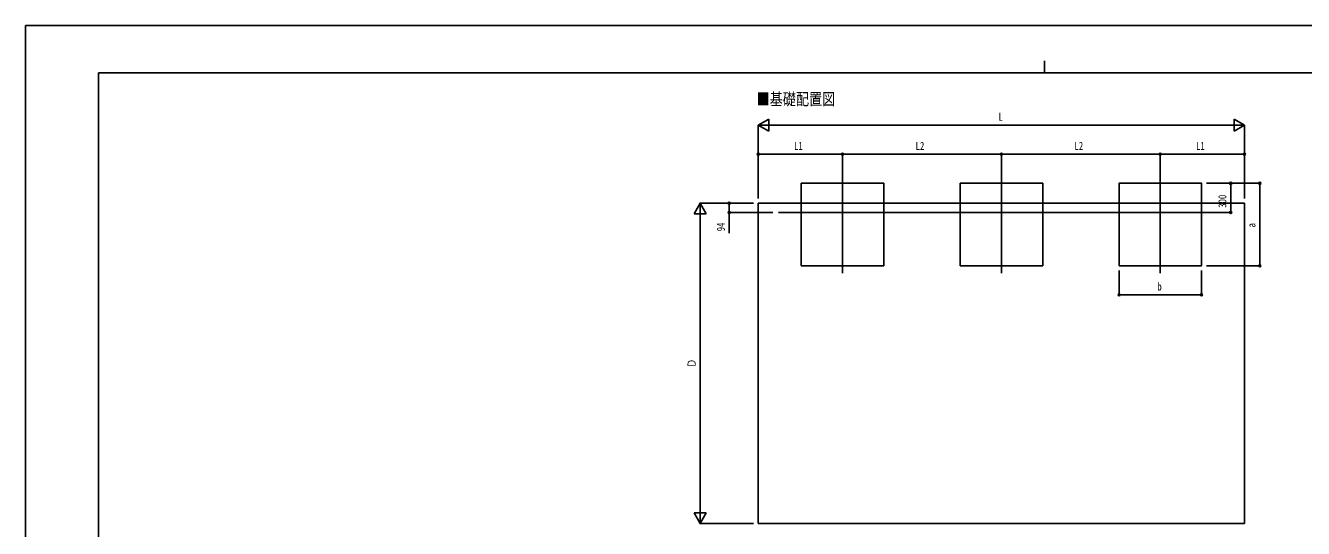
# Model space of a CAD drawing. Units: millimetres, scale not verified. Extents: x -10512 to 10512, y -7425 to 7425.
# Drawn here: x -10512 to 2655, y 2240 to 7425 of the extents above; entities that cross this region are included whole.
import ezdxf
from ezdxf.enums import TextEntityAlignment as Align

# ---------------------------------------------------------------- set-up
doc = ezdxf.new("R2010")
doc.units = ezdxf.units.MM
doc.header["$LTSCALE"] = 30
for name, color, linetype in [('0-2_USER1', 3, 'Continuous'), ('0-3_YKK_12', 2, 'Continuous'), ('0-5_YKK_A1', 4, 'Continuous'), ('0-6_YKK_D', 6, 'Continuous'), ('0-7_YKK_ZWAK', 7, 'Continuous')]:
    doc.layers.add(name, color=color, linetype=linetype)
doc.styles.add('ＭＳ ゴシック', font='')
doc.styles.get('ＭＳ ゴシック').set_extended_font_data('MS Gothic')

msp = doc.modelspace()

# ---------------------------------------------------------------- linework, layer by layer
at = {"layer": '0-3_YKK_12'}
for p, q in [((-2094.45, 5879.67), (-2094.45, 4873.01)), ((-457.45, 5879.67), (-457.45, 4873.01)), ((1179.55, 5879.67), (1179.55, 4873.01)), ((-2753.12, 5498.41), (1853.79, 5498.41))]:
    msp.add_line(p, q, dxfattribs=at)
at = {"layer": '0-5_YKK_A1'}
for p, q in [((-2962.45, 5592.41), (2047.55, 5592.41)), ((-2962.45, 5592.41), (-2962.45, 2292.41)), ((2047.55, 5592.41), (2047.55, 2292.41)), ((2047.55, 2292.41), (-2962.45, 2292.41))]:
    msp.add_line(p, q, dxfattribs=at)
for points in [[(-2519.25, 4948.41), (-1669.25, 4948.41), (-1669.25, 5798.41), (-2519.25, 5798.41)], [(-882.25, 4948.41), (-32.25, 4948.41), (-32.25, 5798.41), (-882.25, 5798.41)], [(754.75, 4948.41), (1604.75, 4948.41), (1604.75, 5798.41), (754.75, 5798.41)]]:
    msp.add_lwpolyline(points, close=True, dxfattribs=at)
at = {"layer": '0-6_YKK_D'}
for p, q in [((-2962.45, 6398.41), (-2854.2, 6460.91)), ((-2854.2, 6335.91), (-2854.2, 6460.91)), ((2047.55, 6398.41), (1939.3, 6460.91)), ((1939.3, 6460.91), (1939.3, 6335.91)), ((-2962.45, 5642.41), (-2962.45, 6399.41)), ((-2962.45, 6398.41), (-2854.2, 6335.91)), ((-2962.45, 6398.41), (-2745.94, 6398.41)), ((-2837.45, 6398.41), (1922.55, 6398.41)), ((2047.55, 6398.41), (1831.04, 6398.41)), ((2047.55, 6398.41), (1939.3, 6335.91)), ((2047.55, 5642.41), (2047.55, 6399.41)), ((-2962.45, 5643.41), (-2962.45, 6099.41)), ((-2094.45, 6098.41), (-2962.45, 6098.41)), ((-2094.45, 5873.13), (-2094.45, 6099.41)), ((-2094.45, 5873.13), (-2094.45, 6099.41)), ((-2094.45, 6098.41), (-457.45, 6098.41)), ((-457.45, 5872.13), (-457.45, 6099.41)), ((-457.45, 5873.98), (-457.45, 6099.41)), ((-457.45, 6098.41), (1179.55, 6098.41)), ((1179.55, 5873.13), (1179.55, 6099.41)), ((1179.55, 5873.13), (1179.55, 6099.41)), ((1179.55, 6098.41), (2047.55, 6098.41)), ((2047.55, 5642.41), (2047.55, 6099.41)), ((1654.75, 5798.41), (2205.75, 5798.41)), ((1725.48, 5798.41), (1905.75, 5798.41)), ((1904.75, 5498.41), (1904.75, 5798.41)), ((2204.75, 4948.41), (2204.75, 5798.41)), ((-3562.45, 5592.41), (-3624.95, 5484.15)), ((-3012.45, 5592.41), (-3563.45, 5592.41)), ((-3562.45, 5592.41), (-3499.95, 5484.15)), ((-3562.45, 5592.41), (-3562.45, 5375.9)), ((-3012.45, 5592.41), (-3263.45, 5592.41)), ((-3624.95, 5484.15), (-3499.95, 5484.15)), ((-3562.45, 2417.41), (-3562.45, 5467.41)), ((-2811.76, 5498.41), (-3263.45, 5498.41)), ((1854.79, 5498.41), (1905.75, 5498.41)), ((754.75, 4901.32), (754.75, 4647.41)), ((1604.75, 4899.39), (1604.75, 4647.41)), ((1654.75, 4948.41), (2205.75, 4948.41)), ((754.75, 4648.41), (1604.75, 4648.41)), ((-3562.45, 2292.41), (-3562.45, 2508.91)), ((-3562.45, 2292.41), (-3624.95, 2400.66)), ((-3499.95, 2400.66), (-3624.95, 2400.66)), ((-3562.45, 2292.41), (-3499.95, 2400.66)), ((-3012.45, 2292.41), (-3563.45, 2292.41))]:
    msp.add_line(p, q, dxfattribs=at)
msp.add_lwpolyline([(-3262.45, 5592.41), (-3262.45, 5498.41), (-3262.45, 5283.91)], dxfattribs=at)
for centre in [(-2962.45, 6098.41), (-2094.45, 6098.41), (-2094.45, 6098.41), (-457.45, 6098.41), (-457.45, 6098.41), (1179.55, 6098.41), (1179.55, 6098.41), (2047.55, 6098.41), (1904.75, 5798.41), (2204.75, 5798.41), (-3262.45, 5592.41), (-3262.45, 5498.41), (1904.75, 5498.41), (2204.75, 4948.41), (754.75, 4648.41), (1604.75, 4648.41)]:
    msp.add_circle(centre, 10.62, dxfattribs=at)
at = {"layer": '0-7_YKK_ZWAK'}
for p, q in [((-12.45, 7062.5), (-12.45, 6937.5)), ((9737.55, 6937.5), (-9762.45, 6937.5)), ((-9762.45, -6312.5), (-9762.45, 6937.5))]:
    msp.add_line(p, q, dxfattribs=at)
msp.add_lwpolyline([(-10512.5, -7425), (10512.5, -7425), (10512.5, 7425), (-10512.5, 7425)], close=True, dxfattribs=at)

# ---------------------------------------------------------------- texts
at = {"layer": '0-2_USER1', "style": 'ＭＳ ゴシック', "width": 0.8}
msp.add_text('■基礎配置図', height=123.8, dxfattribs=at).set_placement((-2980.46, 6567.52), align=Align.BOTTOM_LEFT)
at = {"layer": '0-6_YKK_D', "style": 'ＭＳ ゴシック', "width": 0.8}
for s, p in [('L', (-487.45, 6418.41)), ('L1', (-2594.45, 6118.41)), ('L2', (-1341.95, 6118.41)), ('L2', (295.05, 6118.41)), ('L1', (1547.55, 6118.41)), ('b', (1149.75, 4668.41))]:
    msp.add_text(s, height=82.48, dxfattribs=at).set_placement(p, align=Align.BOTTOM_LEFT)
for s, p in [('300', (1884.75, 5546.41)), ('94', (-3282.45, 5303.91)), ('a', (2184.75, 5343.41)), ('Ｄ', (-3582.45, 3897.41))]:
    msp.add_text(s, height=82.48, rotation=90, dxfattribs=at).set_placement(p, align=Align.BOTTOM_LEFT)

doc.saveas('drawing.dxf')
